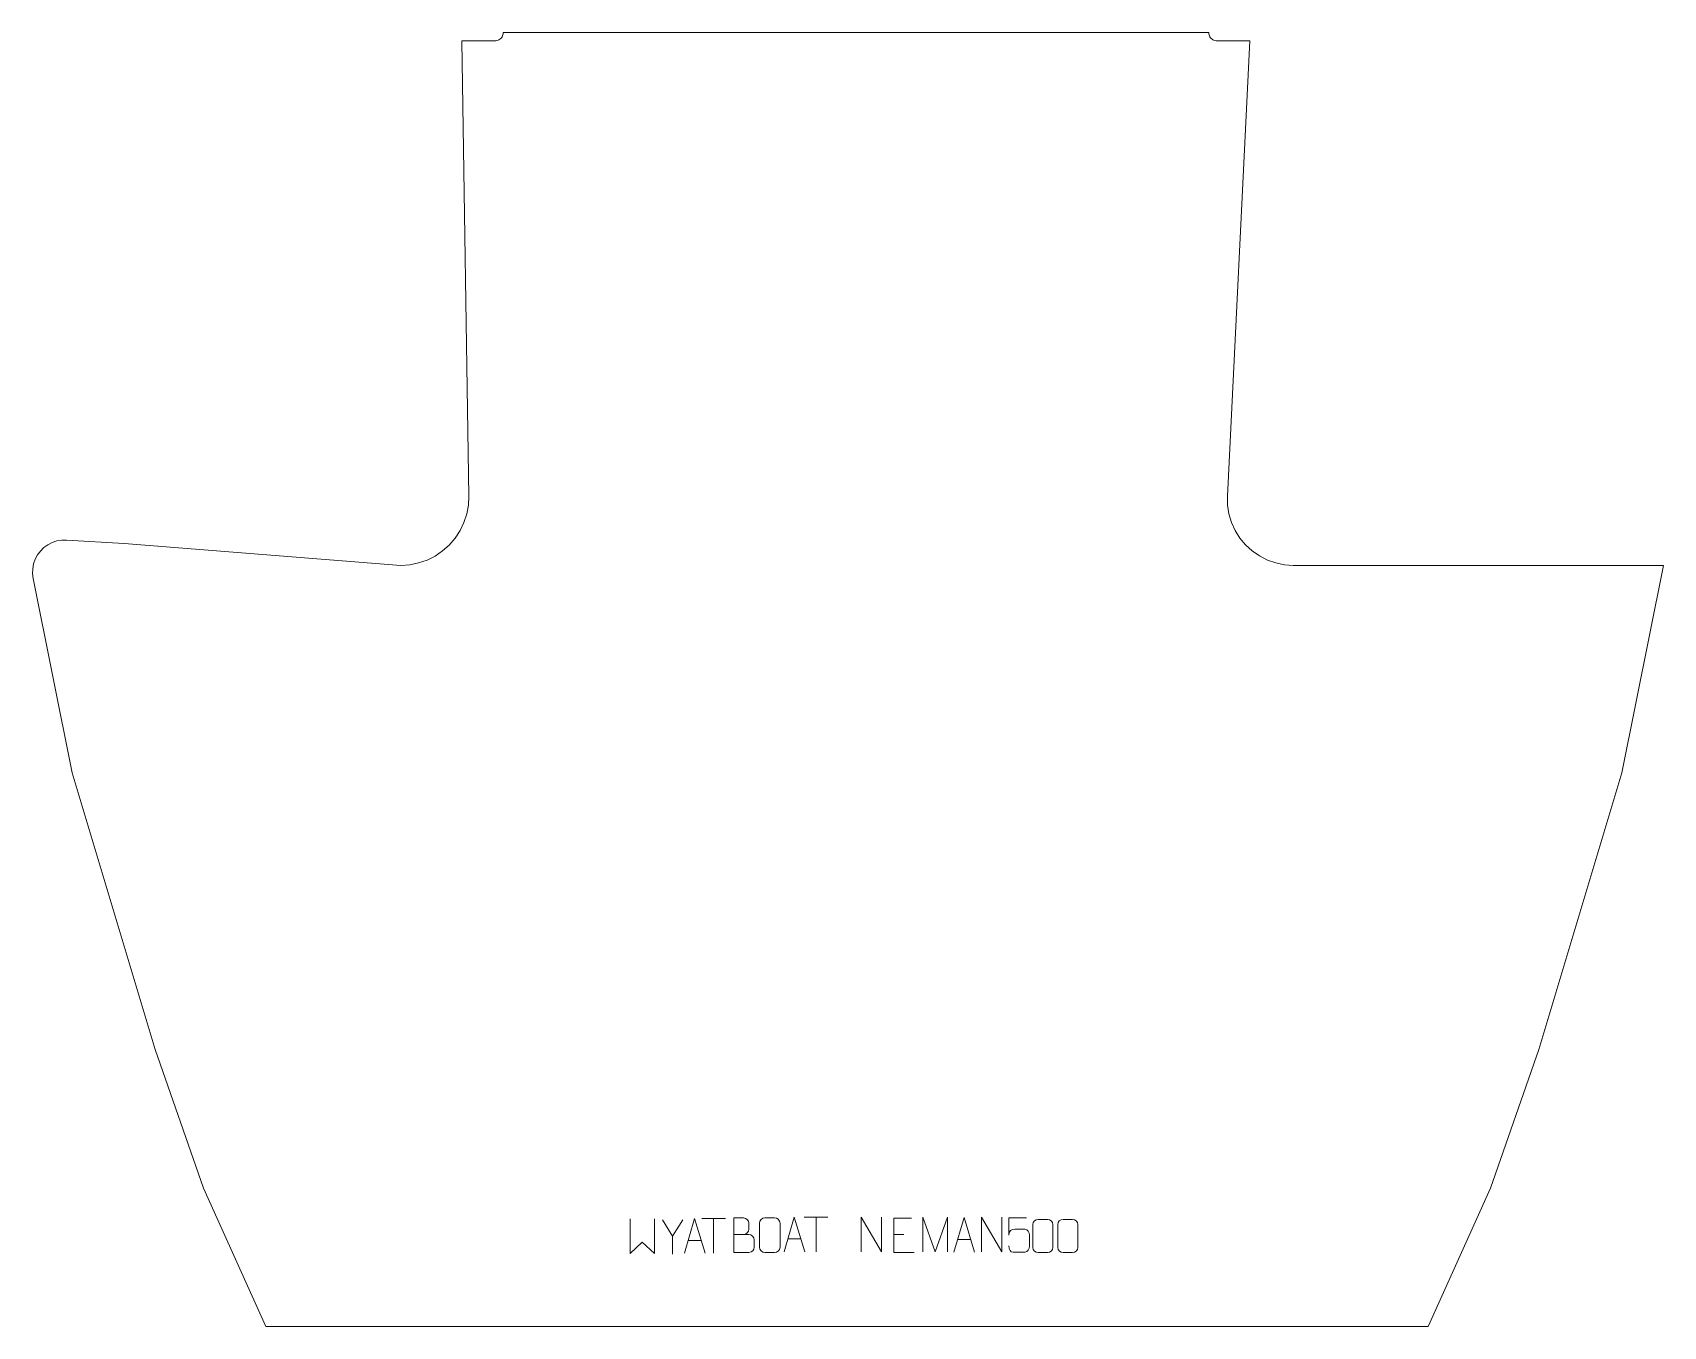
# Model space of a CAD drawing. Header units: millimetres. Extents: x -589 to 589, y -467 to 467.
import ezdxf

# ---------------------------------------------------------------- set-up
doc = ezdxf.new("R2010")
doc.units = ezdxf.units.MM
doc.header["$MEASUREMENT"] = 0
doc.layers.add('layer 1', color=7, linetype='Continuous')

msp = doc.modelspace()

# ---------------------------------------------------------------- linework, layer by layer
at = {"layer": 'layer 1', "color": 242, "lineweight": 9}
msp.add_open_spline([(-316.7436, 82.9299), (-316.7436, 82.9299), (-310.3676, 84.2116), (-310.3676, 84.2116), (-310.3676, 84.2116), (-310.3676, 84.2116), (-304.2168, 86.3232), (-304.2168, 86.3232), (-304.2168, 86.3232), (-304.2168, 86.3232), (-298.3976, 89.2264), (-298.3976, 89.2264), (-298.3976, 89.2264), (-298.3976, 89.2264), (-293.0117, 92.8712), (-293.0117, 92.8712), (-293.0117, 92.8712), (-293.0117, 92.8712), (-288.1534, 97.1939), (-288.1534, 97.1939), (-288.1534, 97.1939), (-288.1534, 97.1939), (-283.9072, 102.1198), (-283.9072, 102.1198), (-283.9072, 102.1198), (-283.9072, 102.1198), (-280.3477, 107.5624), (-280.3477, 107.5624), (-280.3477, 107.5624), (-280.3477, 107.5624), (-277.5358, 113.4262), (-277.5358, 113.4262), (-277.5358, 113.4262), (-277.5358, 113.4262), (-275.5216, 119.6096), (-275.5216, 119.6096), (-275.5216, 119.6096), (-275.5216, 119.6096), (-274.3404, 126.005), (-274.3404, 126.005), (-274.3404, 126.005), (-274.3404, 126.005), (-274.0114, 132.5), (-274.0114, 132.5), (-274.0114, 132.5), (-274.0114, 132.5), (-279.1388, 461.4993), (-279.1388, 461.4993), (-279.1388, 461.4993), (-279.1388, 461.4993), (-255.2327, 461.4993), (-255.2327, 461.4993), (-255.2327, 461.4993), (-255.2327, 461.4993), (-254.4495, 461.5506), (-254.4495, 461.5506), (-254.4495, 461.5506), (-254.4495, 461.5506), (-253.6797, 461.7041), (-253.6797, 461.7041), (-253.6797, 461.7041), (-253.6797, 461.7041), (-252.9363, 461.9563), (-252.9363, 461.9563), (-252.9363, 461.9563), (-252.9363, 461.9563), (-252.233, 462.3031), (-252.233, 462.3031), (-252.233, 462.3031), (-252.233, 462.3031), (-251.5796, 462.7394), (-251.5796, 462.7394), (-251.5796, 462.7394), (-251.5796, 462.7394), (-250.9898, 463.2564), (-250.9898, 463.2564), (-250.9898, 463.2564), (-250.9898, 463.2564), (-250.4727, 463.8469), (-250.4727, 463.8469), (-250.4727, 463.8469), (-250.4727, 463.8469), (-250.0364, 464.4996), (-250.0364, 464.4996), (-250.0364, 464.4996), (-250.0364, 464.4996), (-249.6889, 465.203), (-249.6889, 465.203), (-249.6889, 465.203), (-249.6889, 465.203), (-249.4372, 465.9463), (-249.4372, 465.9463), (-249.4372, 465.9463), (-249.4372, 465.9463), (-249.2839, 466.7164), (-249.2839, 466.7164), (-249.2839, 466.7164), (-249.2839, 466.7164), (-249.2326, 467.4996), (-249.2326, 467.4996), (-249.2326, 467.4996), (-249.2326, 467.4996), (260.7674, 467.4996), (260.7674, 467.4996), (260.7674, 467.4996), (260.7674, 467.4996), (260.8178, 466.7164), (260.8178, 466.7164), (260.8178, 466.7164), (260.8178, 466.7164), (260.9713, 465.9463), (260.9713, 465.9463), (260.9713, 465.9463), (260.9713, 465.9463), (261.2237, 465.203), (261.2237, 465.203), (261.2237, 465.203), (261.2237, 465.203), (261.5712, 464.4996), (261.5712, 464.4996), (261.5712, 464.4996), (261.5712, 464.4996), (262.0067, 463.8469), (262.0067, 463.8469), (262.0067, 463.8469), (262.0067, 463.8469), (262.5237, 463.2564), (262.5237, 463.2564), (262.5237, 463.2564), (262.5237, 463.2564), (263.1145, 462.7394), (263.1145, 462.7394), (263.1145, 462.7394), (263.1145, 462.7394), (263.7671, 462.3031), (263.7671, 462.3031), (263.7671, 462.3031), (263.7671, 462.3031), (264.4711, 461.9563), (264.4711, 461.9563), (264.4711, 461.9563), (264.4711, 461.9563), (265.2136, 461.7041), (265.2136, 461.7041), (265.2136, 461.7041), (265.2136, 461.7041), (265.9837, 461.5506), (265.9837, 461.5506), (265.9837, 461.5506), (265.9837, 461.5506), (266.7669, 461.4993), (266.7669, 461.4993), (266.7669, 461.4993), (266.7669, 461.4993), (290.4712, 461.4993), (290.4712, 461.4993), (290.4712, 461.4993), (290.4712, 461.4993), (274.2344, 132.5), (274.2344, 132.5), (274.2344, 132.5), (274.2344, 132.5), (274.3509, 126.0726), (274.3509, 126.0726), (274.3509, 126.0726), (274.3509, 126.0726), (275.332, 119.7194), (275.332, 119.7194), (275.332, 119.7194), (275.332, 119.7194), (277.1597, 113.5558), (277.1597, 113.5558), (277.1597, 113.5558), (277.1597, 113.5558), (279.7998, 107.6942), (279.7998, 107.6942), (279.7998, 107.6942), (279.7998, 107.6942), (283.2053, 102.2424), (283.2053, 102.2424), (283.2053, 102.2424), (283.2053, 102.2424), (287.3125, 97.2974), (287.3125, 97.2974), (287.3125, 97.2974), (287.3125, 97.2974), (292.0488, 92.9508), (292.0488, 92.9508), (292.0488, 92.9508), (292.0488, 92.9508), (297.3266, 89.2807), (297.3266, 89.2807), (297.3266, 89.2807), (297.3266, 89.2807), (303.0509, 86.3554), (303.0509, 86.3554), (303.0509, 86.3554), (303.0509, 86.3554), (309.1171, 84.2262), (309.1171, 84.2262), (309.1171, 84.2262), (309.1171, 84.2262), (315.4142, 82.933), (315.4142, 82.933), (315.4142, 82.933), (315.4142, 82.933), (321.8278, 82.4996), (321.8278, 82.4996), (321.8278, 82.4996), (321.8278, 82.4996), (589.2665, 82.4996), (589.2665, 82.4996), (589.2665, 82.4996), (589.2665, 82.4996), (559.2672, -67.5001), (559.2672, -67.5001), (559.2672, -67.5001), (559.2672, -67.5001), (499.2666, -267.5002), (499.2666, -267.5002), (499.2666, -267.5002), (499.2666, -267.5002), (464.2665, -367.5002), (464.2665, -367.5002), (464.2665, -367.5002), (464.2665, -367.5002), (419.2669, -467.4996), (419.2669, -467.4996), (419.2669, -467.4996), (419.2669, -467.4996), (-420.7322, -467.4996), (-420.7322, -467.4996), (-420.7322, -467.4996), (-420.7322, -467.4996), (-465.7324, -367.5002), (-465.7324, -367.5002), (-465.7324, -367.5002), (-465.7324, -367.5002), (-500.7325, -267.5002), (-500.7325, -267.5002), (-500.7325, -267.5002), (-500.7325, -267.5002), (-560.7324, -67.5001), (-560.7324, -67.5001), (-560.7324, -67.5001), (-560.7324, -67.5001), (-588.8386, 73.0341), (-588.8386, 73.0341), (-588.8386, 73.0341), (-588.8386, 73.0341), (-589.2665, 76.5378), (-589.2665, 76.5378), (-589.2665, 76.5378), (-589.2665, 76.5378), (-589.1576, 80.0658), (-589.1576, 80.0658), (-589.1576, 80.0658), (-589.1576, 80.0658), (-588.5156, 83.5374), (-588.5156, 83.5374), (-588.5156, 83.5374), (-588.5156, 83.5374), (-587.3543, 86.8709), (-587.3543, 86.8709), (-587.3543, 86.8709), (-587.3543, 86.8709), (-585.7024, 89.9902), (-585.7024, 89.9902), (-585.7024, 89.9902), (-585.7024, 89.9902), (-583.596, 92.8227), (-583.596, 92.8227), (-583.596, 92.8227), (-583.596, 92.8227), (-581.0848, 95.3032), (-581.0848, 95.3032), (-581.0848, 95.3032), (-581.0848, 95.3032), (-578.2262, 97.375), (-578.2262, 97.375), (-578.2262, 97.375), (-578.2262, 97.375), (-575.0877, 98.9896), (-575.0877, 98.9896), (-575.0877, 98.9896), (-575.0877, 98.9896), (-571.7404, 100.1102), (-571.7404, 100.1102), (-571.7404, 100.1102), (-571.7404, 100.1102), (-568.2612, 100.7098), (-568.2612, 100.7098), (-568.2612, 100.7098), (-568.2612, 100.7098), (-564.7323, 100.7759), (-564.7323, 100.7759), (-564.7323, 100.7759), (-564.7323, 100.7759), (-523.0891, 98.3821), (-523.0891, 98.3821), (-523.0891, 98.3821), (-523.0891, 98.3821), (-323.2325, 82.4996), (-323.2325, 82.4996), (-323.2325, 82.4996), (-323.2325, 82.4996), (-316.7436, 82.9299), (-316.7436, 82.9299)], degree=3, knots=[0, 0, 0, 0, 0.012820513, 0.012820513, 0.012820513, 0.012820513, 0.025641026, 0.025641026, 0.025641026, 0.025641026, 0.038461538, 0.038461538, 0.038461538, 0.038461538, 0.051282051, 0.051282051, 0.051282051, 0.051282051, 0.064102564, 0.064102564, 0.064102564, 0.064102564, 0.076923077, 0.076923077, 0.076923077, 0.076923077, 0.08974359, 0.08974359, 0.08974359, 0.08974359, 0.102564103, 0.102564103, 0.102564103, 0.102564103, 0.115384615, 0.115384615, 0.115384615, 0.115384615, 0.128205128, 0.128205128, 0.128205128, 0.128205128, 0.141025641, 0.141025641, 0.141025641, 0.141025641, 0.153846154, 0.153846154, 0.153846154, 0.153846154, 0.166666667, 0.166666667, 0.166666667, 0.166666667, 0.179487179, 0.179487179, 0.179487179, 0.179487179, 0.192307692, 0.192307692, 0.192307692, 0.192307692, 0.205128205, 0.205128205, 0.205128205, 0.205128205, 0.217948718, 0.217948718, 0.217948718, 0.217948718, 0.230769231, 0.230769231, 0.230769231, 0.230769231, 0.243589744, 0.243589744, 0.243589744, 0.243589744, 0.256410256, 0.256410256, 0.256410256, 0.256410256, 0.269230769, 0.269230769, 0.269230769, 0.269230769, 0.282051282, 0.282051282, 0.282051282, 0.282051282, 0.294871795, 0.294871795, 0.294871795, 0.294871795, 0.307692308, 0.307692308, 0.307692308, 0.307692308, 0.320512821, 0.320512821, 0.320512821, 0.320512821, 0.333333333, 0.333333333, 0.333333333, 0.333333333, 0.346153846, 0.346153846, 0.346153846, 0.346153846, 0.358974359, 0.358974359, 0.358974359, 0.358974359, 0.371794872, 0.371794872, 0.371794872, 0.371794872, 0.384615385, 0.384615385, 0.384615385, 0.384615385, 0.397435897, 0.397435897, 0.397435897, 0.397435897, 0.41025641, 0.41025641, 0.41025641, 0.41025641, 0.423076923, 0.423076923, 0.423076923, 0.423076923, 0.435897436, 0.435897436, 0.435897436, 0.435897436, 0.448717949, 0.448717949, 0.448717949, 0.448717949, 0.461538462, 0.461538462, 0.461538462, 0.461538462, 0.474358974, 0.474358974, 0.474358974, 0.474358974, 0.487179487, 0.487179487, 0.487179487, 0.487179487, 0.5, 0.5, 0.5, 0.5, 0.512820513, 0.512820513, 0.512820513, 0.512820513, 0.525641026, 0.525641026, 0.525641026, 0.525641026, 0.538461538, 0.538461538, 0.538461538, 0.538461538, 0.551282051, 0.551282051, 0.551282051, 0.551282051, 0.564102564, 0.564102564, 0.564102564, 0.564102564, 0.576923077, 0.576923077, 0.576923077, 0.576923077, 0.58974359, 0.58974359, 0.58974359, 0.58974359, 0.602564103, 0.602564103, 0.602564103, 0.602564103, 0.615384615, 0.615384615, 0.615384615, 0.615384615, 0.628205128, 0.628205128, 0.628205128, 0.628205128, 0.641025641, 0.641025641, 0.641025641, 0.641025641, 0.653846154, 0.653846154, 0.653846154, 0.653846154, 0.666666667, 0.666666667, 0.666666667, 0.666666667, 0.679487179, 0.679487179, 0.679487179, 0.679487179, 0.692307692, 0.692307692, 0.692307692, 0.692307692, 0.705128205, 0.705128205, 0.705128205, 0.705128205, 0.717948718, 0.717948718, 0.717948718, 0.717948718, 0.730769231, 0.730769231, 0.730769231, 0.730769231, 0.743589744, 0.743589744, 0.743589744, 0.743589744, 0.756410256, 0.756410256, 0.756410256, 0.756410256, 0.769230769, 0.769230769, 0.769230769, 0.769230769, 0.782051282, 0.782051282, 0.782051282, 0.782051282, 0.794871795, 0.794871795, 0.794871795, 0.794871795, 0.807692308, 0.807692308, 0.807692308, 0.807692308, 0.820512821, 0.820512821, 0.820512821, 0.820512821, 0.833333333, 0.833333333, 0.833333333, 0.833333333, 0.846153846, 0.846153846, 0.846153846, 0.846153846, 0.858974359, 0.858974359, 0.858974359, 0.858974359, 0.871794872, 0.871794872, 0.871794872, 0.871794872, 0.884615385, 0.884615385, 0.884615385, 0.884615385, 0.897435897, 0.897435897, 0.897435897, 0.897435897, 0.91025641, 0.91025641, 0.91025641, 0.91025641, 0.923076923, 0.923076923, 0.923076923, 0.923076923, 0.935897436, 0.935897436, 0.935897436, 0.935897436, 0.948717949, 0.948717949, 0.948717949, 0.948717949, 0.961538462, 0.961538462, 0.961538462, 0.961538462, 0.974358974, 0.974358974, 0.974358974, 0.974358974, 1, 1, 1, 1], dxfattribs=at)
at = {"layer": 'layer 1', "color": 250, "lineweight": 9}
for points, knots in [([(-46.2471, -413.5742), (-46.2471, -413.5742), (-38.8761, -388.6207), (-38.8761, -388.6207), (-38.8761, -388.6207), (-38.8761, -388.6207), (-31.3062, -413.5742), (-31.3062, -413.5742)], [0, 0, 0, 0, 0.333333333, 0.333333333, 0.333333333, 0.333333333, 1, 1, 1, 1]), ([(9.5815, -413.5742), (9.5815, -413.5742), (9.5815, -388.6207), (9.5815, -388.6207), (9.5815, -388.6207), (9.5815, -388.6207), (24.2363, -413.5742), (24.2363, -413.5742), (24.2363, -413.5742), (24.2363, -413.5742), (24.2363, -388.6207), (24.2363, -388.6207)], [0, 0, 0, 0, 0.25, 0.25, 0.25, 0.25, 0.5, 0.5, 0.5, 0.5, 1, 1, 1, 1]), ([(54.119, -413.5764), (54.119, -413.5764), (54.119, -388.6185), (54.119, -388.6185), (54.119, -388.6185), (54.119, -388.6185), (63.0441, -413.5764), (63.0441, -413.5764), (63.0441, -413.5764), (63.0441, -413.5764), (71.804, -388.619), (71.804, -388.619), (71.804, -388.619), (71.804, -388.619), (71.804, -413.5764), (71.804, -413.5764)], [0, 0, 0, 0, 0.2, 0.2, 0.2, 0.2, 0.4, 0.4, 0.4, 0.4, 0.6, 0.6, 0.6, 0.6, 1, 1, 1, 1]), ([(96.5815, -413.5742), (96.5815, -413.5742), (96.5815, -388.6207), (96.5815, -388.6207), (96.5815, -388.6207), (96.5815, -388.6207), (111.2363, -413.5742), (111.2363, -413.5742), (111.2363, -413.5742), (111.2363, -413.5742), (111.2363, -388.6207), (111.2363, -388.6207)], [0, 0, 0, 0, 0.25, 0.25, 0.25, 0.25, 0.5, 0.5, 0.5, 0.5, 1, 1, 1, 1]), ([(-157.4861, -389.8426), (-157.4861, -389.8426), (-157.4861, -414.8006), (-157.4861, -414.8006), (-157.4861, -414.8006), (-157.4861, -414.8006), (-148.6434, -406.7359), (-148.6434, -406.7359), (-148.6434, -406.7359), (-148.6434, -406.7359), (-139.801, -414.8), (-139.801, -414.8), (-139.801, -414.8), (-139.801, -414.8), (-139.801, -389.8426), (-139.801, -389.8426)], [0, 0, 0, 0, 0.2, 0.2, 0.2, 0.2, 0.4, 0.4, 0.4, 0.4, 0.6, 0.6, 0.6, 0.6, 1, 1, 1, 1]), ([(-119.4786, -390.4226), (-119.4786, -390.4226), (-126.801, -402.3213), (-126.801, -402.3213), (-126.801, -402.3213), (-126.801, -402.3213), (-126.8003, -415.3762), (-126.8003, -415.3762)], [0, 0, 0, 0, 0.333333333, 0.333333333, 0.333333333, 0.333333333, 1, 1, 1, 1]), ([(-118.2471, -414.5742), (-118.2471, -414.5742), (-110.8761, -389.6207), (-110.8761, -389.6207), (-110.8761, -389.6207), (-110.8761, -389.6207), (-103.3062, -414.5742), (-103.3062, -414.5742)], [0, 0, 0, 0, 0.333333333, 0.333333333, 0.333333333, 0.333333333, 1, 1, 1, 1]), ([(-82.5236, -401.0978), (-78.885, -401.0974), (-75.2979, -401.0974), (-71.6585, -401.0978), (-71.6585, -401.0978), (-69.6831, -401.1151), (-67.7595, -402.8512), (-67.7595, -404.9008), (-67.7595, -404.9008), (-67.7599, -406.0294), (-67.7599, -409.0788), (-67.7595, -410.2077), (-67.7595, -410.2077), (-67.7419, -412.0656), (-69.284, -414.0795), (-71.6055, -414.0626), (-71.6055, -414.0626), (-75.2453, -414.0622), (-78.8847, -414.0622), (-82.5236, -414.0626), (-82.5236, -414.0626), (-82.5236, -405.7443), (-82.5236, -397.4265), (-82.5236, -389.109), (-82.5236, -389.109), (-80.1499, -389.109), (-77.7758, -389.109), (-75.4016, -389.109), (-75.4016, -389.109), (-73.7208, -389.0914), (-71.624, -391.0019), (-71.6063, -392.9643), (-71.6063, -392.9643), (-71.6067, -395.0304), (-71.6067, -395.1764), (-71.6063, -397.2429), (-71.6063, -397.2429), (-71.589, -399.309), (-73.4435, -401.1151), (-75.4535, -401.0978)], [0, 0, 0, 0, 0.090909091, 0.090909091, 0.090909091, 0.090909091, 0.181818182, 0.181818182, 0.181818182, 0.181818182, 0.272727273, 0.272727273, 0.272727273, 0.272727273, 0.363636364, 0.363636364, 0.363636364, 0.363636364, 0.454545455, 0.454545455, 0.454545455, 0.454545455, 0.545454545, 0.545454545, 0.545454545, 0.545454545, 0.636363636, 0.636363636, 0.636363636, 0.636363636, 0.727272727, 0.727272727, 0.727272727, 0.727272727, 0.818181818, 0.818181818, 0.818181818, 0.818181818, 1, 1, 1, 1]), ([(-60.0432, -389.1093), (-57.7175, -389.1093), (-55.3914, -389.1093), (-53.0653, -389.1093), (-53.0653, -389.1093), (-51.1187, -389.0737), (-49.1273, -390.5653), (-49.1006, -393.0029), (-49.1006, -393.0029), (-49.101, -398.7498), (-49.101, -404.4971), (-49.1006, -410.2448), (-49.1006, -410.2448), (-49.2404, -412.5682), (-50.9176, -414.0478), (-53.0653, -414.0586), (-53.0653, -414.0586), (-55.3972, -414.0582), (-57.7291, -414.0582), (-60.0606, -414.0586), (-60.0606, -414.0586), (-61.9856, -414.164), (-63.9577, -412.2795), (-63.9465, -410.2622), (-63.9465, -410.2622), (-63.9462, -404.4921), (-63.9462, -398.7224), (-63.9465, -392.9531), (-63.9465, -392.9531), (-63.9423, -390.815), (-62.1956, -389.0958), (-60.0432, -389.1093)], [0, 0, 0, 0, 0.111111111, 0.111111111, 0.111111111, 0.111111111, 0.222222222, 0.222222222, 0.222222222, 0.222222222, 0.333333333, 0.333333333, 0.333333333, 0.333333333, 0.444444444, 0.444444444, 0.444444444, 0.444444444, 0.555555556, 0.555555556, 0.555555556, 0.555555556, 0.666666667, 0.666666667, 0.666666667, 0.666666667, 0.777777778, 0.777777778, 0.777777778, 0.777777778, 1, 1, 1, 1]), ([(45.9421, -389.2178), (45.9421, -389.2178), (33.0682, -389.2178), (33.0682, -389.2178), (33.0682, -389.2178), (33.0682, -389.2178), (33.0682, -414.1714), (33.0682, -414.1714), (33.0682, -414.1714), (33.0682, -414.1714), (47.934, -414.1714), (47.934, -414.1714)], [0, 0, 0, 0, 0.25, 0.25, 0.25, 0.25, 0.5, 0.5, 0.5, 0.5, 1, 1, 1, 1]), ([(76.5584, -413.8702), (76.5584, -413.8702), (83.9294, -388.9167), (83.9294, -388.9167), (83.9294, -388.9167), (83.9294, -388.9167), (91.4993, -413.8702), (91.4993, -413.8702)], [0, 0, 0, 0, 0.333333333, 0.333333333, 0.333333333, 0.333333333, 1, 1, 1, 1]), ([(129.0956, -388.9912), (129.0956, -388.9912), (116.2439, -388.9912), (116.2439, -388.9912), (116.2439, -388.9912), (116.2442, -393.2218), (116.2442, -397.4527), (116.2439, -401.6839), (116.2439, -401.6839), (116.2436, -398.3738), (117.8746, -397.302), (120.6866, -397.2415), (120.6866, -397.2415), (123.1262, -397.2412), (125.5657, -397.2412), (128.0049, -397.2415), (128.0049, -397.2415), (129.6547, -397.2347), (131.1296, -399.6152), (131.1581, -401.6839), (131.1581, -401.6839), (131.1578, -404.2712), (131.1578, -406.8588), (131.1581, -409.4465), (131.1581, -409.4465), (131.2043, -411.4059), (129.7049, -413.8422), (128.079, -413.9007), (128.079, -413.9007), (126.1225, -413.9004), (121.2275, -413.9004), (119.2705, -413.9007), (119.2705, -413.9007), (117.425, -413.9095), (116.3179, -411.9447), (116.2971, -409.3936)], [0, 0, 0, 0, 0.1, 0.1, 0.1, 0.1, 0.2, 0.2, 0.2, 0.2, 0.3, 0.3, 0.3, 0.3, 0.4, 0.4, 0.4, 0.4, 0.5, 0.5, 0.5, 0.5, 0.6, 0.6, 0.6, 0.6, 0.7, 0.7, 0.7, 0.7, 0.8, 0.8, 0.8, 0.8, 1, 1, 1, 1]), ([(137.4228, -390.1577), (139.6968, -390.1577), (141.9712, -390.1577), (144.2456, -390.1577), (144.2456, -390.1577), (146.1489, -390.1235), (148.0961, -391.5596), (148.1222, -393.9067), (148.1222, -393.9067), (148.1218, -399.44), (148.1218, -404.9736), (148.1222, -410.5077), (148.1222, -410.5077), (147.9855, -412.7447), (146.3456, -414.1693), (144.2456, -414.1797), (144.2456, -414.1797), (141.9655, -414.1793), (139.6855, -414.1793), (137.4058, -414.1797), (137.4058, -414.1797), (135.5235, -414.2812), (133.5952, -412.4667), (133.6062, -410.5244), (133.6062, -410.5244), (133.6066, -404.9688), (133.6066, -399.4136), (133.6062, -393.8587), (133.6062, -393.8587), (133.6103, -391.8001), (135.3182, -390.1447), (137.4228, -390.1577)], [0, 0, 0, 0, 0.111111111, 0.111111111, 0.111111111, 0.111111111, 0.222222222, 0.222222222, 0.222222222, 0.222222222, 0.333333333, 0.333333333, 0.333333333, 0.333333333, 0.444444444, 0.444444444, 0.444444444, 0.444444444, 0.555555556, 0.555555556, 0.555555556, 0.555555556, 0.666666667, 0.666666667, 0.666666667, 0.666666667, 0.777777778, 0.777777778, 0.777777778, 0.777777778, 1, 1, 1, 1]), ([(155.4228, -390.1577), (157.6968, -390.1577), (159.9712, -390.1577), (162.2456, -390.1577), (162.2456, -390.1577), (164.1489, -390.1235), (166.0961, -391.5596), (166.1222, -393.9067), (166.1222, -393.9067), (166.1218, -399.44), (166.1218, -404.9736), (166.1222, -410.5077), (166.1222, -410.5077), (165.9855, -412.7447), (164.3456, -414.1693), (162.2456, -414.1797), (162.2456, -414.1797), (159.9655, -414.1793), (157.6855, -414.1793), (155.4058, -414.1797), (155.4058, -414.1797), (153.5235, -414.2812), (151.5952, -412.4667), (151.6062, -410.5244), (151.6062, -410.5244), (151.6066, -404.9688), (151.6066, -399.4136), (151.6062, -393.8587), (151.6062, -393.8587), (151.6103, -391.8001), (153.3182, -390.1447), (155.4228, -390.1577)], [0, 0, 0, 0, 0.111111111, 0.111111111, 0.111111111, 0.111111111, 0.222222222, 0.222222222, 0.222222222, 0.222222222, 0.333333333, 0.333333333, 0.333333333, 0.333333333, 0.444444444, 0.444444444, 0.444444444, 0.444444444, 0.555555556, 0.555555556, 0.555555556, 0.555555556, 0.666666667, 0.666666667, 0.666666667, 0.666666667, 0.777777778, 0.777777778, 0.777777778, 0.777777778, 1, 1, 1, 1])]:
    msp.add_open_spline(points, degree=3, knots=knots, dxfattribs=at)
for points in [[(-31.5847, -388.6442), (-31.5847, -388.6442), (-14.5975, -388.6442), (-14.5975, -388.6442)], [(-23.0909, -413.5742), (-23.0909, -413.5742), (-23.0909, -388.6207), (-23.0909, -388.6207)], [(-126.801, -402.3213), (-126.801, -402.3213), (-134.1219, -390.4226), (-134.1219, -390.4226)], [(-105.5847, -389.6442), (-105.5847, -389.6442), (-88.5975, -389.6442), (-88.5975, -389.6442)], [(-97.0909, -414.5742), (-97.0909, -414.5742), (-97.0909, -389.6207), (-97.0909, -389.6207)], [(-115.5245, -405.3248), (-115.5245, -405.3248), (-106.0288, -405.3248), (-106.0288, -405.3248)], [(-43.5245, -404.3248), (-43.5245, -404.3248), (-34.0288, -404.3248), (-34.0288, -404.3248)], [(33.0682, -401.0975), (33.0682, -401.0975), (40.2363, -401.0975), (40.2363, -401.0975)], [(79.281, -404.6208), (79.281, -404.6208), (88.7767, -404.6208), (88.7767, -404.6208)]]:
    msp.add_open_spline(points, degree=3, dxfattribs=at)

doc.saveas('drawing.dxf')
